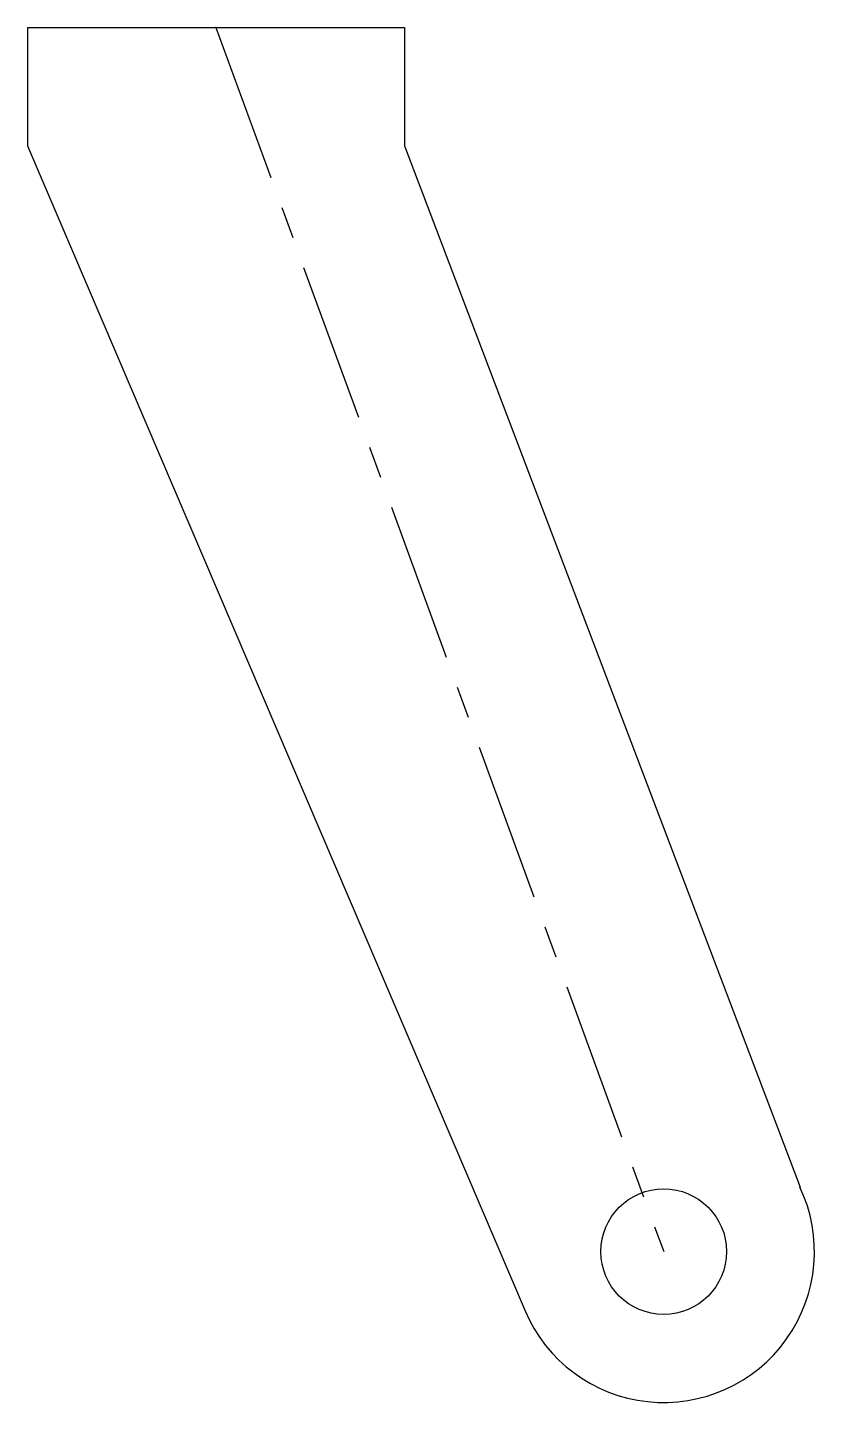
# Model space of a CAD drawing. Header units: millimetres. Extents: x -15 to 48, y -109 to 0.
import ezdxf

# ---------------------------------------------------------------- set-up
doc = ezdxf.new("R2010")
doc.units = ezdxf.units.MM
doc.header["$PDSIZE"] = -1
doc.linetypes.add('CENTERX2', pattern=[20.32, 12.7, -2.54, 2.54, -2.54])

msp = doc.modelspace()

# ---------------------------------------------------------------- linework, layer by layer
at = {"color": 7, "linetype": 'Continuous'}
for p, q in [((-15, 0), (15, 0)), ((-15, 0), (-15, -9.41)), ((15, 0), (15, -9.41)), ((-15, -9.41), (24.61, -102.12)), ((15, -9.41), (46.49, -92.26))]:
    msp.add_line(p, q, dxfattribs=at)
at = {"color": 7, "linetype": 'CENTERX2'}
msp.add_line((0, 0), (35.64, -97.4), dxfattribs=at)
at = {"color": 7, "linetype": 'Continuous'}
msp.add_circle((35.64, -97.4), 5, dxfattribs=at)
msp.add_arc((35.64, -97.4), 12, 203.1346, 25.3549, dxfattribs=at)
msp.add_point((0, 0), dxfattribs=at)

doc.saveas('drawing.dxf')
